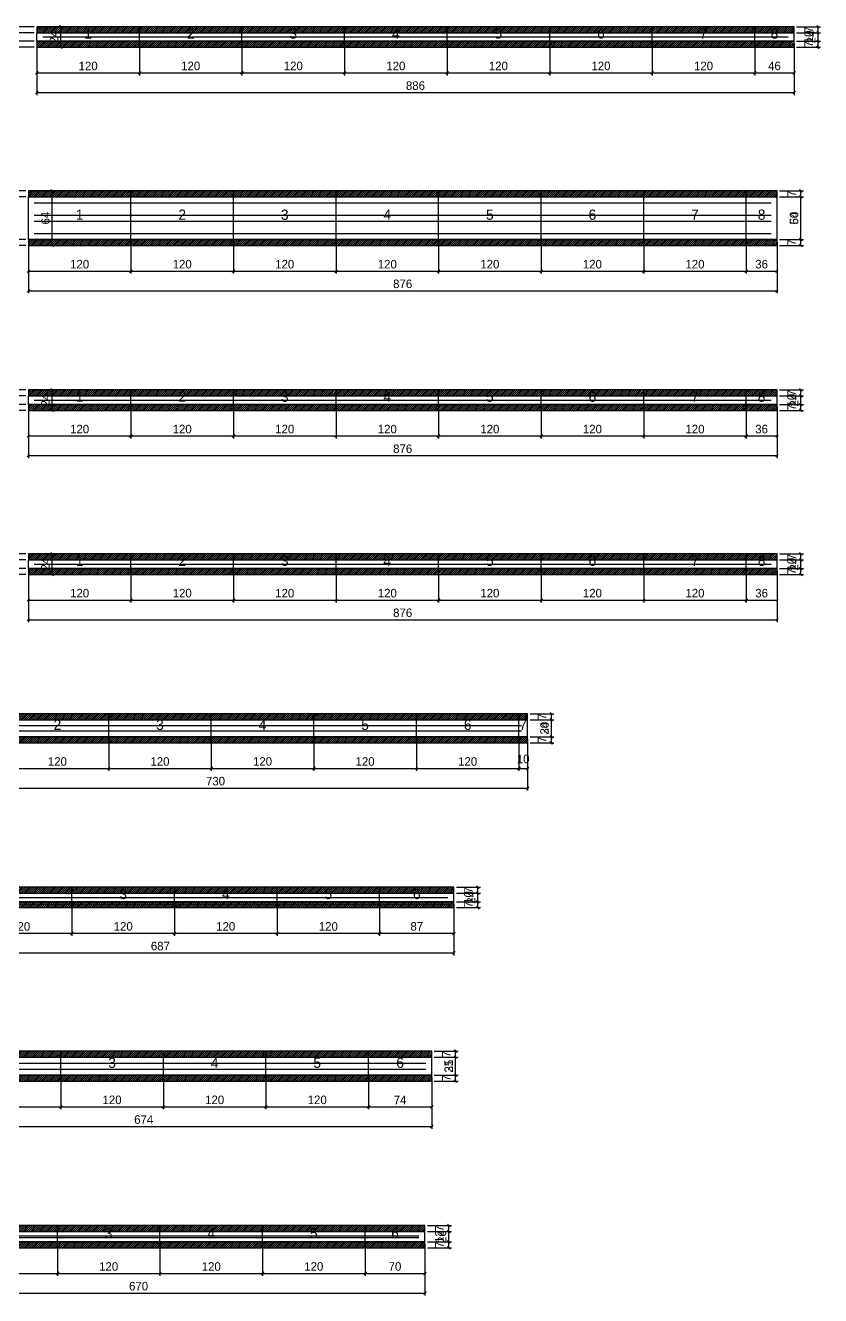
# Model space of a CAD drawing. Extents: x -13000 to 3070, y -38812 to 10330.
# Drawn here: x 1131 to 2061, y -3440 to -1954 of the extents above; entities that cross this region are included whole.
import ezdxf
from ezdxf.enums import TextEntityAlignment as Align

# ---------------------------------------------------------------- set-up
doc = ezdxf.new("R2010")
doc.units = 0
for name, color, linetype in [('5', 5, 'Continuous'), ('COTA', 241, 'Continuous'), ('Painéis', 200, 'Continuous'), ('SARR_2.2x7', 40, 'Continuous'), ('SCO-___-LAJ', 224, 'Continuous')]:
    doc.layers.add(name, color=color, linetype=linetype)
doc.dimstyles.new('PAINEL', dxfattribs={"dimtxt": 10, "dimasz": 3, "dimexe": 3, "dimexo": 3, "dimgap": 3, "dimtad": 1, "dimblk": 'OBLIQUE', "dimblk1": 'OBLIQUE', "dimcen": 2.5, "dimclrd": 4, "dimclre": 4, "dimclrt": 240, "dimazin": 3, "dimtfac": 1, "dimtmove": 0, "dimatfit": 3})

# ---------------------------------------------------------------- blocks, each defined once
blk = doc.blocks.new('_OBLIQUE')
at = {"color": 0, "linetype": 'BYBLOCK'}
blk.add_line((-0.5, -0.5), (0.5, 0.5), dxfattribs=at)

msp = doc.modelspace()

# ---------------------------------------------------------------- hatches: boundary and pattern name
at = {"layer": 'COTA'}
h = msp.add_hatch(dxfattribs=at)
h.set_pattern_fill('ANSI31', scale=0.5)
h.paths.add_polyline_path([(1144, -1962), (1264, -1962), (1264, -1955), (1144, -1955)])
h = msp.add_hatch(dxfattribs=at)
h.set_pattern_fill('ANSI31', scale=0.5)
h.paths.add_polyline_path([(1264, -1962), (1384, -1962), (1384, -1955), (1264, -1955)])
h = msp.add_hatch(dxfattribs=at)
h.set_pattern_fill('ANSI31', scale=0.5)
h.paths.add_polyline_path([(1384, -1962), (1504, -1962), (1504, -1955), (1384, -1955)])
h = msp.add_hatch(dxfattribs=at)
h.set_pattern_fill('ANSI31', scale=0.5)
h.paths.add_polyline_path([(1504, -1962), (1624, -1962), (1624, -1955), (1504, -1955)])
h = msp.add_hatch(dxfattribs=at)
h.set_pattern_fill('ANSI31', scale=0.5)
h.paths.add_polyline_path([(1624, -1962), (1744, -1962), (1744, -1955), (1624, -1955)])
h = msp.add_hatch(dxfattribs=at)
h.set_pattern_fill('ANSI31', scale=0.5)
h.paths.add_polyline_path([(1744, -1962), (1864, -1962), (1864, -1955), (1744, -1955)])
h = msp.add_hatch(dxfattribs=at)
h.set_pattern_fill('ANSI31', scale=0.5)
h.paths.add_polyline_path([(1864, -1962), (1984, -1962), (1984, -1955), (1864, -1955)])
h = msp.add_hatch(dxfattribs=at)
h.set_pattern_fill('ANSI31', scale=0.5)
h.paths.add_polyline_path([(1984, -1962), (2030, -1962), (2030, -1955), (1984, -1955)])
h = msp.add_hatch(dxfattribs=at)
h.set_pattern_fill('ANSI31', scale=0.5)
h.paths.add_polyline_path([(1144, -1979), (1264, -1979), (1264, -1972), (1144, -1972)])
h = msp.add_hatch(dxfattribs=at)
h.set_pattern_fill('ANSI31', scale=0.5)
h.paths.add_polyline_path([(1264, -1979), (1384, -1979), (1384, -1972), (1264, -1972)])
h = msp.add_hatch(dxfattribs=at)
h.set_pattern_fill('ANSI31', scale=0.5)
h.paths.add_polyline_path([(1384, -1979), (1504, -1979), (1504, -1972), (1384, -1972)])
h = msp.add_hatch(dxfattribs=at)
h.set_pattern_fill('ANSI31', scale=0.5)
h.paths.add_polyline_path([(1504, -1979), (1624, -1979), (1624, -1972), (1504, -1972)])
h = msp.add_hatch(dxfattribs=at)
h.set_pattern_fill('ANSI31', scale=0.5)
h.paths.add_polyline_path([(1624, -1979), (1744, -1979), (1744, -1972), (1624, -1972)])
h = msp.add_hatch(dxfattribs=at)
h.set_pattern_fill('ANSI31', scale=0.5)
h.paths.add_polyline_path([(1744, -1979), (1864, -1979), (1864, -1972), (1744, -1972)])
h = msp.add_hatch(dxfattribs=at)
h.set_pattern_fill('ANSI31', scale=0.5)
h.paths.add_polyline_path([(1864, -1979), (1984, -1979), (1984, -1972), (1864, -1972)])
h = msp.add_hatch(dxfattribs=at)
h.set_pattern_fill('ANSI31', scale=0.5)
h.paths.add_polyline_path([(1984, -1979), (2030, -1979), (2030, -1972), (1984, -1972)])
h = msp.add_hatch(dxfattribs=at)
h.set_pattern_fill('ANSI31', scale=0.5)
h.paths.add_polyline_path([(1134, -2154), (1254, -2154), (1254, -2147), (1134, -2147)])
h = msp.add_hatch(dxfattribs=at)
h.set_pattern_fill('ANSI31', scale=0.5)
h.paths.add_polyline_path([(1254, -2154), (1374, -2154), (1374, -2147), (1254, -2147)])
h = msp.add_hatch(dxfattribs=at)
h.set_pattern_fill('ANSI31', scale=0.5)
h.paths.add_polyline_path([(1374, -2154), (1494, -2154), (1494, -2147), (1374, -2147)])
h = msp.add_hatch(dxfattribs=at)
h.set_pattern_fill('ANSI31', scale=0.5)
h.paths.add_polyline_path([(1494, -2154), (1614, -2154), (1614, -2147), (1494, -2147)])
h = msp.add_hatch(dxfattribs=at)
h.set_pattern_fill('ANSI31', scale=0.5)
h.paths.add_polyline_path([(1614, -2154), (1734, -2154), (1734, -2147), (1614, -2147)])
h = msp.add_hatch(dxfattribs=at)
h.set_pattern_fill('ANSI31', scale=0.5)
h.paths.add_polyline_path([(1734, -2154), (1854, -2154), (1854, -2147), (1734, -2147)])
h = msp.add_hatch(dxfattribs=at)
h.set_pattern_fill('ANSI31', scale=0.5)
h.paths.add_polyline_path([(1854, -2154), (1974, -2154), (1974, -2147), (1854, -2147)])
h = msp.add_hatch(dxfattribs=at)
h.set_pattern_fill('ANSI31', scale=0.5)
h.paths.add_polyline_path([(1974, -2154), (2010, -2154), (2010, -2147), (1974, -2147)])
h = msp.add_hatch(dxfattribs=at)
h.set_pattern_fill('ANSI31', scale=0.5)
h.paths.add_polyline_path([(1134, -2211), (1254, -2211), (1254, -2204), (1134, -2204)])
h = msp.add_hatch(dxfattribs=at)
h.set_pattern_fill('ANSI31', scale=0.5)
h.paths.add_polyline_path([(1254, -2211), (1374, -2211), (1374, -2204), (1254, -2204)])
h = msp.add_hatch(dxfattribs=at)
h.set_pattern_fill('ANSI31', scale=0.5)
h.paths.add_polyline_path([(1374, -2211), (1494, -2211), (1494, -2204), (1374, -2204)])
h = msp.add_hatch(dxfattribs=at)
h.set_pattern_fill('ANSI31', scale=0.5)
h.paths.add_polyline_path([(1494, -2211), (1614, -2211), (1614, -2204), (1494, -2204)])
h = msp.add_hatch(dxfattribs=at)
h.set_pattern_fill('ANSI31', scale=0.5)
h.paths.add_polyline_path([(1614, -2211), (1734, -2211), (1734, -2204), (1614, -2204)])
h = msp.add_hatch(dxfattribs=at)
h.set_pattern_fill('ANSI31', scale=0.5)
h.paths.add_polyline_path([(1734, -2211), (1854, -2211), (1854, -2204), (1734, -2204)])
h = msp.add_hatch(dxfattribs=at)
h.set_pattern_fill('ANSI31', scale=0.5)
h.paths.add_polyline_path([(1854, -2211), (1974, -2211), (1974, -2204), (1854, -2204)])
h = msp.add_hatch(dxfattribs=at)
h.set_pattern_fill('ANSI31', scale=0.5)
h.paths.add_polyline_path([(1974, -2211), (2010, -2211), (2010, -2204), (1974, -2204)])
h = msp.add_hatch(dxfattribs=at)
h.set_pattern_fill('ANSI31', scale=0.5)
h.paths.add_polyline_path([(1134, -2387), (1254, -2387), (1254, -2380), (1134, -2380)])
h = msp.add_hatch(dxfattribs=at)
h.set_pattern_fill('ANSI31', scale=0.5)
h.paths.add_polyline_path([(1254, -2387), (1374, -2387), (1374, -2380), (1254, -2380)])
h = msp.add_hatch(dxfattribs=at)
h.set_pattern_fill('ANSI31', scale=0.5)
h.paths.add_polyline_path([(1374, -2387), (1494, -2387), (1494, -2380), (1374, -2380)])
h = msp.add_hatch(dxfattribs=at)
h.set_pattern_fill('ANSI31', scale=0.5)
h.paths.add_polyline_path([(1494, -2387), (1614, -2387), (1614, -2380), (1494, -2380)])
h = msp.add_hatch(dxfattribs=at)
h.set_pattern_fill('ANSI31', scale=0.5)
h.paths.add_polyline_path([(1614, -2387), (1734, -2387), (1734, -2380), (1614, -2380)])
h = msp.add_hatch(dxfattribs=at)
h.set_pattern_fill('ANSI31', scale=0.5)
h.paths.add_polyline_path([(1734, -2387), (1854, -2387), (1854, -2380), (1734, -2380)])
h = msp.add_hatch(dxfattribs=at)
h.set_pattern_fill('ANSI31', scale=0.5)
h.paths.add_polyline_path([(1854, -2387), (1974, -2387), (1974, -2380), (1854, -2380)])
h = msp.add_hatch(dxfattribs=at)
h.set_pattern_fill('ANSI31', scale=0.5)
h.paths.add_polyline_path([(1974, -2387), (2010, -2387), (2010, -2380), (1974, -2380)])
h = msp.add_hatch(dxfattribs=at)
h.set_pattern_fill('ANSI31', scale=0.5)
h.paths.add_polyline_path([(1134, -2404), (1254, -2404), (1254, -2397), (1134, -2397)])
h = msp.add_hatch(dxfattribs=at)
h.set_pattern_fill('ANSI31', scale=0.5)
h.paths.add_polyline_path([(1254, -2404), (1374, -2404), (1374, -2397), (1254, -2397)])
h = msp.add_hatch(dxfattribs=at)
h.set_pattern_fill('ANSI31', scale=0.5)
h.paths.add_polyline_path([(1374, -2404), (1494, -2404), (1494, -2397), (1374, -2397)])
h = msp.add_hatch(dxfattribs=at)
h.set_pattern_fill('ANSI31', scale=0.5)
h.paths.add_polyline_path([(1494, -2404), (1614, -2404), (1614, -2397), (1494, -2397)])
h = msp.add_hatch(dxfattribs=at)
h.set_pattern_fill('ANSI31', scale=0.5)
h.paths.add_polyline_path([(1614, -2404), (1734, -2404), (1734, -2397), (1614, -2397)])
h = msp.add_hatch(dxfattribs=at)
h.set_pattern_fill('ANSI31', scale=0.5)
h.paths.add_polyline_path([(1734, -2404), (1854, -2404), (1854, -2397), (1734, -2397)])
h = msp.add_hatch(dxfattribs=at)
h.set_pattern_fill('ANSI31', scale=0.5)
h.paths.add_polyline_path([(1854, -2404), (1974, -2404), (1974, -2397), (1854, -2397)])
h = msp.add_hatch(dxfattribs=at)
h.set_pattern_fill('ANSI31', scale=0.5)
h.paths.add_polyline_path([(1974, -2404), (2010, -2404), (2010, -2397), (1974, -2397)])
h = msp.add_hatch(dxfattribs=at)
h.set_pattern_fill('ANSI31', scale=0.5)
h.paths.add_polyline_path([(1134, -2579), (1254, -2579), (1254, -2572), (1134, -2572)])
h = msp.add_hatch(dxfattribs=at)
h.set_pattern_fill('ANSI31', scale=0.5)
h.paths.add_polyline_path([(1254, -2579), (1374, -2579), (1374, -2572), (1254, -2572)])
h = msp.add_hatch(dxfattribs=at)
h.set_pattern_fill('ANSI31', scale=0.5)
h.paths.add_polyline_path([(1374, -2579), (1494, -2579), (1494, -2572), (1374, -2572)])
h = msp.add_hatch(dxfattribs=at)
h.set_pattern_fill('ANSI31', scale=0.5)
h.paths.add_polyline_path([(1494, -2579), (1614, -2579), (1614, -2572), (1494, -2572)])
h = msp.add_hatch(dxfattribs=at)
h.set_pattern_fill('ANSI31', scale=0.5)
h.paths.add_polyline_path([(1614, -2579), (1734, -2579), (1734, -2572), (1614, -2572)])
h = msp.add_hatch(dxfattribs=at)
h.set_pattern_fill('ANSI31', scale=0.5)
h.paths.add_polyline_path([(1734, -2579), (1854, -2579), (1854, -2572), (1734, -2572)])
h = msp.add_hatch(dxfattribs=at)
h.set_pattern_fill('ANSI31', scale=0.5)
h.paths.add_polyline_path([(1854, -2579), (1974, -2579), (1974, -2572), (1854, -2572)])
h = msp.add_hatch(dxfattribs=at)
h.set_pattern_fill('ANSI31', scale=0.5)
h.paths.add_polyline_path([(1974, -2579), (2010, -2579), (2010, -2572), (1974, -2572)])
h = msp.add_hatch(dxfattribs=at)
h.set_pattern_fill('ANSI31', scale=0.5)
h.paths.add_polyline_path([(1134, -2596), (1254, -2596), (1254, -2589), (1134, -2589)])
h = msp.add_hatch(dxfattribs=at)
h.set_pattern_fill('ANSI31', scale=0.5)
h.paths.add_polyline_path([(1254, -2596), (1374, -2596), (1374, -2589), (1254, -2589)])
h = msp.add_hatch(dxfattribs=at)
h.set_pattern_fill('ANSI31', scale=0.5)
h.paths.add_polyline_path([(1374, -2596), (1494, -2596), (1494, -2589), (1374, -2589)])
h = msp.add_hatch(dxfattribs=at)
h.set_pattern_fill('ANSI31', scale=0.5)
h.paths.add_polyline_path([(1494, -2596), (1614, -2596), (1614, -2589), (1494, -2589)])
h = msp.add_hatch(dxfattribs=at)
h.set_pattern_fill('ANSI31', scale=0.5)
h.paths.add_polyline_path([(1614, -2596), (1734, -2596), (1734, -2589), (1614, -2589)])
h = msp.add_hatch(dxfattribs=at)
h.set_pattern_fill('ANSI31', scale=0.5)
h.paths.add_polyline_path([(1734, -2596), (1854, -2596), (1854, -2589), (1734, -2589)])
h = msp.add_hatch(dxfattribs=at)
h.set_pattern_fill('ANSI31', scale=0.5)
h.paths.add_polyline_path([(1854, -2596), (1974, -2596), (1974, -2589), (1854, -2589)])
h = msp.add_hatch(dxfattribs=at)
h.set_pattern_fill('ANSI31', scale=0.5)
h.paths.add_polyline_path([(1974, -2596), (2010, -2596), (2010, -2589), (1974, -2589)])
h = msp.add_hatch(dxfattribs=at)
h.set_pattern_fill('ANSI31', scale=0.5)
h.paths.add_polyline_path([(1108, -2766), (1228, -2766), (1228, -2759), (1108, -2759)])
h = msp.add_hatch(dxfattribs=at)
h.set_pattern_fill('ANSI31', scale=0.5)
h.paths.add_polyline_path([(1228, -2766), (1348, -2766), (1348, -2759), (1228, -2759)])
h = msp.add_hatch(dxfattribs=at)
h.set_pattern_fill('ANSI31', scale=0.5)
h.paths.add_polyline_path([(1348, -2766), (1468, -2766), (1468, -2759), (1348, -2759)])
h = msp.add_hatch(dxfattribs=at)
h.set_pattern_fill('ANSI31', scale=0.5)
h.paths.add_polyline_path([(1468, -2766), (1588, -2766), (1588, -2759), (1468, -2759)])
h = msp.add_hatch(dxfattribs=at)
h.set_pattern_fill('ANSI31', scale=0.5)
h.paths.add_polyline_path([(1588, -2766), (1708, -2766), (1708, -2759), (1588, -2759)])
h = msp.add_hatch(dxfattribs=at)
h.set_pattern_fill('ANSI31', scale=0.5)
h.paths.add_polyline_path([(1708, -2766), (1718, -2766), (1718, -2759), (1708, -2759)])
h = msp.add_hatch(dxfattribs=at)
h.set_pattern_fill('ANSI31', scale=0.5)
h.paths.add_polyline_path([(1108, -2793), (1228, -2793), (1228, -2786), (1108, -2786)])
h = msp.add_hatch(dxfattribs=at)
h.set_pattern_fill('ANSI31', scale=0.5)
h.paths.add_polyline_path([(1228, -2793), (1348, -2793), (1348, -2786), (1228, -2786)])
h = msp.add_hatch(dxfattribs=at)
h.set_pattern_fill('ANSI31', scale=0.5)
h.paths.add_polyline_path([(1348, -2793), (1468, -2793), (1468, -2786), (1348, -2786)])
h = msp.add_hatch(dxfattribs=at)
h.set_pattern_fill('ANSI31', scale=0.5)
h.paths.add_polyline_path([(1468, -2793), (1588, -2793), (1588, -2786), (1468, -2786)])
h = msp.add_hatch(dxfattribs=at)
h.set_pattern_fill('ANSI31', scale=0.5)
h.paths.add_polyline_path([(1588, -2793), (1708, -2793), (1708, -2786), (1588, -2786)])
h = msp.add_hatch(dxfattribs=at)
h.set_pattern_fill('ANSI31', scale=0.5)
h.paths.add_polyline_path([(1708, -2793), (1718, -2793), (1718, -2786), (1708, -2786)])
h = msp.add_hatch(dxfattribs=at)
h.set_pattern_fill('ANSI31', scale=0.5)
h.paths.add_polyline_path([(1065, -2969), (1185, -2969), (1185, -2962), (1065, -2962)])
h = msp.add_hatch(dxfattribs=at)
h.set_pattern_fill('ANSI31', scale=0.5)
h.paths.add_polyline_path([(1185, -2969), (1305, -2969), (1305, -2962), (1185, -2962)])
h = msp.add_hatch(dxfattribs=at)
h.set_pattern_fill('ANSI31', scale=0.5)
h.paths.add_polyline_path([(1305, -2969), (1425, -2969), (1425, -2962), (1305, -2962)])
h = msp.add_hatch(dxfattribs=at)
h.set_pattern_fill('ANSI31', scale=0.5)
h.paths.add_polyline_path([(1425, -2969), (1545, -2969), (1545, -2962), (1425, -2962)])
h = msp.add_hatch(dxfattribs=at)
h.set_pattern_fill('ANSI31', scale=0.5)
h.paths.add_polyline_path([(1545, -2969), (1632, -2969), (1632, -2962), (1545, -2962)])
h = msp.add_hatch(dxfattribs=at)
h.set_pattern_fill('ANSI31', scale=0.5)
h.paths.add_polyline_path([(1065, -2986), (1185, -2986), (1185, -2979), (1065, -2979)])
h = msp.add_hatch(dxfattribs=at)
h.set_pattern_fill('ANSI31', scale=0.5)
h.paths.add_polyline_path([(1185, -2986), (1305, -2986), (1305, -2979), (1185, -2979)])
h = msp.add_hatch(dxfattribs=at)
h.set_pattern_fill('ANSI31', scale=0.5)
h.paths.add_polyline_path([(1305, -2986), (1425, -2986), (1425, -2979), (1305, -2979)])
h = msp.add_hatch(dxfattribs=at)
h.set_pattern_fill('ANSI31', scale=0.5)
h.paths.add_polyline_path([(1425, -2986), (1545, -2986), (1545, -2979), (1425, -2979)])
h = msp.add_hatch(dxfattribs=at)
h.set_pattern_fill('ANSI31', scale=0.5)
h.paths.add_polyline_path([(1545, -2986), (1632, -2986), (1632, -2979), (1545, -2979)])
h = msp.add_hatch(dxfattribs=at)
h.set_pattern_fill('ANSI31', scale=0.5)
h.paths.add_polyline_path([(1052, -3161), (1172, -3161), (1172, -3154), (1052, -3154)])
h = msp.add_hatch(dxfattribs=at)
h.set_pattern_fill('ANSI31', scale=0.5)
h.paths.add_polyline_path([(1172, -3161), (1292, -3161), (1292, -3154), (1172, -3154)])
h = msp.add_hatch(dxfattribs=at)
h.set_pattern_fill('ANSI31', scale=0.5)
h.paths.add_polyline_path([(1292, -3161), (1412, -3161), (1412, -3154), (1292, -3154)])
h = msp.add_hatch(dxfattribs=at)
h.set_pattern_fill('ANSI31', scale=0.5)
h.paths.add_polyline_path([(1412, -3161), (1532, -3161), (1532, -3154), (1412, -3154)])
h = msp.add_hatch(dxfattribs=at)
h.set_pattern_fill('ANSI31', scale=0.5)
h.paths.add_polyline_path([(1532, -3161), (1606, -3161), (1606, -3154), (1532, -3154)])
h = msp.add_hatch(dxfattribs=at)
h.set_pattern_fill('ANSI31', scale=0.5)
h.paths.add_polyline_path([(1052, -3189), (1172, -3189), (1172, -3182), (1052, -3182)])
h = msp.add_hatch(dxfattribs=at)
h.set_pattern_fill('ANSI31', scale=0.5)
h.paths.add_polyline_path([(1172, -3189), (1292, -3189), (1292, -3182), (1172, -3182)])
h = msp.add_hatch(dxfattribs=at)
h.set_pattern_fill('ANSI31', scale=0.5)
h.paths.add_polyline_path([(1292, -3189), (1412, -3189), (1412, -3182), (1292, -3182)])
h = msp.add_hatch(dxfattribs=at)
h.set_pattern_fill('ANSI31', scale=0.5)
h.paths.add_polyline_path([(1412, -3189), (1532, -3189), (1532, -3182), (1412, -3182)])
h = msp.add_hatch(dxfattribs=at)
h.set_pattern_fill('ANSI31', scale=0.5)
h.paths.add_polyline_path([(1532, -3189), (1606, -3189), (1606, -3182), (1532, -3182)])
h = msp.add_hatch(dxfattribs=at)
h.set_pattern_fill('ANSI31', scale=0.5)
h.paths.add_polyline_path([(1048, -3365), (1168, -3365), (1168, -3358), (1048, -3358)])
h = msp.add_hatch(dxfattribs=at)
h.set_pattern_fill('ANSI31', scale=0.5)
h.paths.add_polyline_path([(1168, -3365), (1288, -3365), (1288, -3358), (1168, -3358)])
h = msp.add_hatch(dxfattribs=at)
h.set_pattern_fill('ANSI31', scale=0.5)
h.paths.add_polyline_path([(1288, -3365), (1408, -3365), (1408, -3358), (1288, -3358)])
h = msp.add_hatch(dxfattribs=at)
h.set_pattern_fill('ANSI31', scale=0.5)
h.paths.add_polyline_path([(1408, -3365), (1528, -3365), (1528, -3358), (1408, -3358)])
h = msp.add_hatch(dxfattribs=at)
h.set_pattern_fill('ANSI31', scale=0.5)
h.paths.add_polyline_path([(1528, -3365), (1598, -3365), (1598, -3358), (1528, -3358)])
h = msp.add_hatch(dxfattribs=at)
h.set_pattern_fill('ANSI31', scale=0.5)
h.paths.add_polyline_path([(1048, -3384), (1168, -3384), (1168, -3377), (1048, -3377)])
h = msp.add_hatch(dxfattribs=at)
h.set_pattern_fill('ANSI31', scale=0.5)
h.paths.add_polyline_path([(1168, -3384), (1288, -3384), (1288, -3377), (1168, -3377)])
h = msp.add_hatch(dxfattribs=at)
h.set_pattern_fill('ANSI31', scale=0.5)
h.paths.add_polyline_path([(1288, -3384), (1408, -3384), (1408, -3377), (1288, -3377)])
h = msp.add_hatch(dxfattribs=at)
h.set_pattern_fill('ANSI31', scale=0.5)
h.paths.add_polyline_path([(1408, -3384), (1528, -3384), (1528, -3377), (1408, -3377)])
h = msp.add_hatch(dxfattribs=at)
h.set_pattern_fill('ANSI31', scale=0.5)
h.paths.add_polyline_path([(1528, -3384), (1598, -3384), (1598, -3377), (1528, -3377)])

# ---------------------------------------------------------------- linework, layer by layer
at = {"layer": 'Painéis'}
for p, q in [((1144, -1962), (1264, -1962)), ((1144, -1972), (1144, -1962)), ((1264, -1972), (1264, -1962)), ((1264, -1972), (1264, -1962)), ((1264, -1962), (1384, -1962)), ((1264, -1972), (1264, -1962)), ((1384, -1972), (1384, -1962)), ((1384, -1972), (1384, -1962)), ((1384, -1962), (1504, -1962)), ((1384, -1972), (1384, -1962)), ((1504, -1972), (1504, -1962)), ((1504, -1972), (1504, -1962)), ((1504, -1962), (1624, -1962)), ((1504, -1972), (1504, -1962)), ((1624, -1972), (1624, -1962)), ((1624, -1972), (1624, -1962)), ((1624, -1962), (1744, -1962)), ((1624, -1972), (1624, -1962)), ((1744, -1972), (1744, -1962)), ((1744, -1972), (1744, -1962)), ((1744, -1962), (1864, -1962)), ((1744, -1972), (1744, -1962)), ((1864, -1972), (1864, -1962)), ((1864, -1972), (1864, -1962)), ((1864, -1962), (1984, -1962)), ((1864, -1972), (1864, -1962)), ((1984, -1972), (1984, -1962)), ((1984, -1972), (1984, -1962)), ((1984, -1962), (2030, -1962)), ((1984, -1972), (1984, -1962)), ((2030, -1972), (2030, -1962)), ((1144, -1972), (1264, -1972)), ((1264, -1972), (1384, -1972)), ((1384, -1972), (1504, -1972)), ((1504, -1972), (1624, -1972)), ((1624, -1972), (1744, -1972)), ((1744, -1972), (1864, -1972)), ((1864, -1972), (1984, -1972)), ((1984, -1972), (2030, -1972)), ((1134, -2154), (1254, -2154)), ((1134, -2204), (1134, -2154)), ((1254, -2204), (1254, -2154)), ((1254, -2204), (1254, -2154)), ((1254, -2154), (1374, -2154)), ((1254, -2204), (1254, -2154)), ((1374, -2204), (1374, -2154)), ((1374, -2204), (1374, -2154)), ((1374, -2154), (1494, -2154)), ((1374, -2204), (1374, -2154)), ((1494, -2204), (1494, -2154)), ((1494, -2204), (1494, -2154)), ((1494, -2154), (1614, -2154)), ((1494, -2204), (1494, -2154)), ((1614, -2204), (1614, -2154)), ((1614, -2204), (1614, -2154)), ((1614, -2154), (1734, -2154)), ((1614, -2204), (1614, -2154)), ((1734, -2204), (1734, -2154)), ((1734, -2204), (1734, -2154)), ((1734, -2154), (1854, -2154)), ((1734, -2204), (1734, -2154)), ((1854, -2204), (1854, -2154)), ((1854, -2204), (1854, -2154)), ((1854, -2154), (1974, -2154)), ((1854, -2204), (1854, -2154)), ((1974, -2204), (1974, -2154)), ((1974, -2204), (1974, -2154)), ((1974, -2154), (2010, -2154)), ((1974, -2204), (1974, -2154)), ((2010, -2204), (2010, -2154)), ((1134, -2204), (1254, -2204)), ((1254, -2204), (1374, -2204)), ((1374, -2204), (1494, -2204)), ((1494, -2204), (1614, -2204)), ((1614, -2204), (1734, -2204)), ((1734, -2204), (1854, -2204)), ((1854, -2204), (1974, -2204)), ((1974, -2204), (2010, -2204)), ((1134, -2387), (1254, -2387)), ((1134, -2397), (1134, -2387)), ((1254, -2397), (1254, -2387)), ((1254, -2397), (1254, -2387)), ((1254, -2387), (1374, -2387)), ((1254, -2397), (1254, -2387)), ((1374, -2397), (1374, -2387)), ((1374, -2397), (1374, -2387)), ((1374, -2387), (1494, -2387)), ((1374, -2397), (1374, -2387)), ((1494, -2397), (1494, -2387)), ((1494, -2397), (1494, -2387)), ((1494, -2387), (1614, -2387)), ((1494, -2397), (1494, -2387)), ((1614, -2397), (1614, -2387)), ((1614, -2397), (1614, -2387)), ((1614, -2387), (1734, -2387)), ((1614, -2397), (1614, -2387)), ((1734, -2397), (1734, -2387)), ((1734, -2397), (1734, -2387)), ((1734, -2387), (1854, -2387)), ((1734, -2397), (1734, -2387)), ((1854, -2397), (1854, -2387)), ((1854, -2397), (1854, -2387)), ((1854, -2387), (1974, -2387)), ((1854, -2397), (1854, -2387)), ((1974, -2397), (1974, -2387)), ((1974, -2397), (1974, -2387)), ((1974, -2387), (2010, -2387)), ((1974, -2397), (1974, -2387)), ((2010, -2397), (2010, -2387)), ((1134, -2397), (1254, -2397)), ((1254, -2397), (1374, -2397)), ((1374, -2397), (1494, -2397)), ((1494, -2397), (1614, -2397)), ((1614, -2397), (1734, -2397)), ((1734, -2397), (1854, -2397)), ((1854, -2397), (1974, -2397)), ((1974, -2397), (2010, -2397)), ((1134, -2579), (1254, -2579)), ((1134, -2589), (1134, -2579)), ((1254, -2589), (1254, -2579)), ((1254, -2589), (1254, -2579)), ((1254, -2579), (1374, -2579)), ((1254, -2589), (1254, -2579)), ((1374, -2589), (1374, -2579)), ((1374, -2589), (1374, -2579)), ((1374, -2579), (1494, -2579)), ((1374, -2589), (1374, -2579)), ((1494, -2589), (1494, -2579)), ((1494, -2589), (1494, -2579)), ((1494, -2579), (1614, -2579)), ((1494, -2589), (1494, -2579)), ((1614, -2589), (1614, -2579)), ((1614, -2589), (1614, -2579)), ((1614, -2579), (1734, -2579)), ((1614, -2589), (1614, -2579)), ((1734, -2589), (1734, -2579)), ((1734, -2589), (1734, -2579)), ((1734, -2579), (1854, -2579)), ((1734, -2589), (1734, -2579)), ((1854, -2589), (1854, -2579)), ((1854, -2589), (1854, -2579)), ((1854, -2579), (1974, -2579)), ((1854, -2589), (1854, -2579)), ((1974, -2589), (1974, -2579)), ((1974, -2589), (1974, -2579)), ((1974, -2579), (2010, -2579)), ((1974, -2589), (1974, -2579)), ((2010, -2589), (2010, -2579)), ((1134, -2589), (1254, -2589)), ((1254, -2589), (1374, -2589)), ((1374, -2589), (1494, -2589)), ((1494, -2589), (1614, -2589)), ((1614, -2589), (1734, -2589)), ((1734, -2589), (1854, -2589)), ((1854, -2589), (1974, -2589)), ((1974, -2589), (2010, -2589)), ((1108, -2766), (1228, -2766)), ((1228, -2786), (1228, -2766)), ((1228, -2786), (1228, -2766)), ((1228, -2766), (1348, -2766)), ((1228, -2786), (1228, -2766)), ((1348, -2786), (1348, -2766)), ((1348, -2786), (1348, -2766)), ((1348, -2766), (1468, -2766)), ((1348, -2786), (1348, -2766)), ((1468, -2786), (1468, -2766)), ((1468, -2786), (1468, -2766)), ((1468, -2766), (1588, -2766)), ((1468, -2786), (1468, -2766)), ((1588, -2786), (1588, -2766)), ((1588, -2786), (1588, -2766)), ((1588, -2766), (1708, -2766)), ((1588, -2786), (1588, -2766)), ((1708, -2786), (1708, -2766)), ((1708, -2786), (1708, -2766)), ((1708, -2766), (1718, -2766)), ((1708, -2786), (1708, -2766)), ((1718, -2786), (1718, -2766)), ((1108, -2786), (1228, -2786)), ((1228, -2786), (1348, -2786)), ((1348, -2786), (1468, -2786)), ((1468, -2786), (1588, -2786)), ((1588, -2786), (1708, -2786)), ((1708, -2786), (1718, -2786)), ((1065, -2969), (1185, -2969)), ((1185, -2979), (1185, -2969)), ((1185, -2979), (1185, -2969)), ((1185, -2969), (1305, -2969)), ((1185, -2979), (1185, -2969)), ((1305, -2979), (1305, -2969)), ((1305, -2979), (1305, -2969)), ((1305, -2969), (1425, -2969)), ((1305, -2979), (1305, -2969)), ((1425, -2979), (1425, -2969)), ((1425, -2979), (1425, -2969)), ((1425, -2969), (1545, -2969)), ((1425, -2979), (1425, -2969)), ((1545, -2979), (1545, -2969)), ((1545, -2979), (1545, -2969)), ((1545, -2969), (1632, -2969)), ((1545, -2979), (1545, -2969)), ((1632, -2979), (1632, -2969)), ((1065, -2979), (1185, -2979)), ((1185, -2979), (1305, -2979)), ((1305, -2979), (1425, -2979)), ((1425, -2979), (1545, -2979)), ((1545, -2979), (1632, -2979)), ((1052, -3161), (1172, -3161)), ((1172, -3182), (1172, -3161)), ((1172, -3182), (1172, -3161)), ((1172, -3161), (1292, -3161)), ((1172, -3182), (1172, -3161)), ((1292, -3182), (1292, -3161)), ((1292, -3182), (1292, -3161)), ((1292, -3161), (1412, -3161)), ((1292, -3182), (1292, -3161)), ((1412, -3182), (1412, -3161)), ((1412, -3182), (1412, -3161)), ((1412, -3161), (1532, -3161)), ((1412, -3182), (1412, -3161)), ((1532, -3182), (1532, -3161)), ((1532, -3182), (1532, -3161)), ((1532, -3161), (1606, -3161)), ((1532, -3182), (1532, -3161)), ((1606, -3182), (1606, -3161)), ((1052, -3182), (1172, -3182)), ((1172, -3182), (1292, -3182)), ((1292, -3182), (1412, -3182)), ((1412, -3182), (1532, -3182)), ((1532, -3182), (1606, -3182)), ((1048, -3365), (1168, -3365)), ((1168, -3377), (1168, -3365)), ((1168, -3377), (1168, -3365)), ((1168, -3365), (1288, -3365)), ((1168, -3377), (1168, -3365)), ((1288, -3377), (1288, -3365)), ((1288, -3377), (1288, -3365)), ((1288, -3365), (1408, -3365)), ((1288, -3377), (1288, -3365)), ((1408, -3377), (1408, -3365)), ((1408, -3377), (1408, -3365)), ((1408, -3365), (1528, -3365)), ((1408, -3377), (1408, -3365)), ((1528, -3377), (1528, -3365)), ((1528, -3377), (1528, -3365)), ((1528, -3365), (1598, -3365)), ((1528, -3377), (1528, -3365)), ((1598, -3377), (1598, -3365)), ((1048, -3377), (1168, -3377)), ((1168, -3377), (1288, -3377)), ((1288, -3377), (1408, -3377)), ((1408, -3377), (1528, -3377)), ((1528, -3377), (1598, -3377))]:
    msp.add_line(p, q, dxfattribs=at)
at = {"layer": 'SARR_2.2x7'}
for points in [[(1151, -1967), (1264, -1967)], [(1151, -1967), (1264, -1967)], [(1264, -1967), (1384, -1967)], [(1264, -1967), (1384, -1967)], [(1384, -1967), (1504, -1967)], [(1384, -1967), (1504, -1967)], [(1504, -1967), (1624, -1967)], [(1504, -1967), (1624, -1967)], [(1624, -1967), (1744, -1967)], [(1624, -1967), (1744, -1967)], [(1744, -1967), (1864, -1967)], [(1744, -1967), (1864, -1967)], [(1864, -1967), (1984, -1967)], [(1864, -1967), (1984, -1967)], [(1984, -1967), (2023, -1967)], [(1984, -1967), (2023, -1967)], [(1141, -2161), (1254, -2161)], [(1141, -2161), (1254, -2161)], [(1254, -2161), (1374, -2161)], [(1254, -2161), (1374, -2161)], [(1374, -2161), (1494, -2161)], [(1374, -2161), (1494, -2161)], [(1494, -2161), (1614, -2161)], [(1494, -2161), (1614, -2161)], [(1614, -2161), (1734, -2161)], [(1614, -2161), (1734, -2161)], [(1734, -2161), (1854, -2161)], [(1734, -2161), (1854, -2161)], [(1854, -2161), (1974, -2161)], [(1854, -2161), (1974, -2161)], [(1974, -2161), (2003, -2161)], [(1974, -2161), (2003, -2161)], [(1141, -2175.5), (1254, -2175.5)], [(1141, -2175.5), (1254, -2175.5)], [(1141, -2182.5), (1254, -2182.5)], [(1141, -2182.5), (1254, -2182.5)], [(1254, -2175.5), (1374, -2175.5)], [(1254, -2175.5), (1374, -2175.5)], [(1254, -2182.5), (1374, -2182.5)], [(1254, -2182.5), (1374, -2182.5)], [(1374, -2175.5), (1494, -2175.5)], [(1374, -2175.5), (1494, -2175.5)], [(1374, -2182.5), (1494, -2182.5)], [(1374, -2182.5), (1494, -2182.5)], [(1494, -2175.5), (1614, -2175.5)], [(1494, -2175.5), (1614, -2175.5)], [(1494, -2182.5), (1614, -2182.5)], [(1494, -2182.5), (1614, -2182.5)], [(1614, -2175.5), (1734, -2175.5)], [(1614, -2175.5), (1734, -2175.5)], [(1614, -2182.5), (1734, -2182.5)], [(1614, -2182.5), (1734, -2182.5)], [(1734, -2175.5), (1854, -2175.5)], [(1734, -2175.5), (1854, -2175.5)], [(1734, -2182.5), (1854, -2182.5)], [(1734, -2182.5), (1854, -2182.5)], [(1854, -2175.5), (1974, -2175.5)], [(1854, -2175.5), (1974, -2175.5)], [(1854, -2182.5), (1974, -2182.5)], [(1854, -2182.5), (1974, -2182.5)], [(1974, -2175.5), (2003, -2175.5)], [(1974, -2175.5), (2003, -2175.5)], [(1974, -2182.5), (2003, -2182.5)], [(1974, -2182.5), (2003, -2182.5)], [(1141, -2197), (1254, -2197)], [(1141, -2197), (1254, -2197)], [(1254, -2197), (1374, -2197)], [(1254, -2197), (1374, -2197)], [(1374, -2197), (1494, -2197)], [(1374, -2197), (1494, -2197)], [(1494, -2197), (1614, -2197)], [(1494, -2197), (1614, -2197)], [(1614, -2197), (1734, -2197)], [(1614, -2197), (1734, -2197)], [(1734, -2197), (1854, -2197)], [(1734, -2197), (1854, -2197)], [(1854, -2197), (1974, -2197)], [(1854, -2197), (1974, -2197)], [(1974, -2197), (2003, -2197)], [(1974, -2197), (2003, -2197)], [(1141, -2392), (1254, -2392)], [(1141, -2392), (1254, -2392)], [(1254, -2392), (1374, -2392)], [(1254, -2392), (1374, -2392)], [(1374, -2392), (1494, -2392)], [(1374, -2392), (1494, -2392)], [(1494, -2392), (1614, -2392)], [(1494, -2392), (1614, -2392)], [(1614, -2392), (1734, -2392)], [(1614, -2392), (1734, -2392)], [(1734, -2392), (1854, -2392)], [(1734, -2392), (1854, -2392)], [(1854, -2392), (1974, -2392)], [(1854, -2392), (1974, -2392)], [(1974, -2392), (2003, -2392)], [(1974, -2392), (2003, -2392)], [(1141, -2584), (1254, -2584)], [(1141, -2584), (1254, -2584)], [(1254, -2584), (1374, -2584)], [(1254, -2584), (1374, -2584)], [(1374, -2584), (1494, -2584)], [(1374, -2584), (1494, -2584)], [(1494, -2584), (1614, -2584)], [(1494, -2584), (1614, -2584)], [(1614, -2584), (1734, -2584)], [(1614, -2584), (1734, -2584)], [(1734, -2584), (1854, -2584)], [(1734, -2584), (1854, -2584)], [(1854, -2584), (1974, -2584)], [(1854, -2584), (1974, -2584)], [(1974, -2584), (2003, -2584)], [(1974, -2584), (2003, -2584)], [(1108, -2773), (1228, -2773)], [(1108, -2773), (1228, -2773)], [(1108, -2779), (1228, -2779)], [(1108, -2779), (1228, -2779)], [(1228, -2773), (1348, -2773)], [(1228, -2773), (1348, -2773)], [(1228, -2779), (1348, -2779)], [(1228, -2779), (1348, -2779)], [(1348, -2773), (1468, -2773)], [(1348, -2773), (1468, -2773)], [(1348, -2779), (1468, -2779)], [(1348, -2779), (1468, -2779)], [(1468, -2773), (1588, -2773)], [(1468, -2773), (1588, -2773)], [(1468, -2779), (1588, -2779)], [(1468, -2779), (1588, -2779)], [(1588, -2773), (1708, -2773)], [(1588, -2773), (1708, -2773)], [(1588, -2779), (1708, -2779)], [(1588, -2779), (1708, -2779)], [(1708, -2773), (1711, -2773)], [(1708, -2773), (1711, -2773)], [(1708, -2779), (1711, -2779)], [(1708, -2779), (1711, -2779)], [(1065, -2974), (1185, -2974)], [(1065, -2974), (1185, -2974)], [(1185, -2974), (1305, -2974)], [(1185, -2974), (1305, -2974)], [(1305, -2974), (1425, -2974)], [(1305, -2974), (1425, -2974)], [(1425, -2974), (1545, -2974)], [(1425, -2974), (1545, -2974)], [(1545, -2974), (1625, -2974)], [(1545, -2974), (1625, -2974)], [(1052, -3168), (1172, -3168)], [(1052, -3168), (1172, -3168)], [(1052, -3175), (1172, -3175)], [(1052, -3175), (1172, -3175)], [(1172, -3168), (1292, -3168)], [(1172, -3168), (1292, -3168)], [(1172, -3175), (1292, -3175)], [(1172, -3175), (1292, -3175)], [(1292, -3168), (1412, -3168)], [(1292, -3168), (1412, -3168)], [(1292, -3175), (1412, -3175)], [(1292, -3175), (1412, -3175)], [(1412, -3168), (1532, -3168)], [(1412, -3168), (1532, -3168)], [(1412, -3175), (1532, -3175)], [(1412, -3175), (1532, -3175)], [(1532, -3168), (1599, -3168)], [(1532, -3168), (1599, -3168)], [(1532, -3175), (1599, -3175)], [(1532, -3175), (1599, -3175)], [(1048, -3370), (1168, -3370)], [(1048, -3370), (1168, -3370)], [(1048, -3372), (1168, -3372)], [(1048, -3372), (1168, -3372)], [(1168, -3370), (1288, -3370)], [(1168, -3370), (1288, -3370)], [(1168, -3372), (1288, -3372)], [(1168, -3372), (1288, -3372)], [(1288, -3370), (1408, -3370)], [(1288, -3370), (1408, -3370)], [(1288, -3372), (1408, -3372)], [(1288, -3372), (1408, -3372)], [(1408, -3370), (1528, -3370)], [(1408, -3370), (1528, -3370)], [(1408, -3372), (1528, -3372)], [(1408, -3372), (1528, -3372)], [(1528, -3370), (1591, -3370)], [(1528, -3370), (1591, -3370)], [(1528, -3372), (1591, -3372)], [(1528, -3372), (1591, -3372)]]:
    msp.add_lwpolyline(points, dxfattribs=at)
at = {"layer": 'SCO-___-LAJ'}
for points in [[(1144, -1962), (1264, -1962), (1264, -1955), (1144, -1955)], [(1264, -1962), (1384, -1962), (1384, -1955), (1264, -1955)], [(1384, -1962), (1504, -1962), (1504, -1955), (1384, -1955)], [(1504, -1962), (1624, -1962), (1624, -1955), (1504, -1955)], [(1624, -1962), (1744, -1962), (1744, -1955), (1624, -1955)], [(1744, -1962), (1864, -1962), (1864, -1955), (1744, -1955)], [(1864, -1962), (1984, -1962), (1984, -1955), (1864, -1955)], [(1984, -1962), (2030, -1962), (2030, -1955), (1984, -1955)], [(1144, -1979), (1264, -1979), (1264, -1972), (1144, -1972)], [(1264, -1979), (1384, -1979), (1384, -1972), (1264, -1972)], [(1384, -1979), (1504, -1979), (1504, -1972), (1384, -1972)], [(1504, -1979), (1624, -1979), (1624, -1972), (1504, -1972)], [(1624, -1979), (1744, -1979), (1744, -1972), (1624, -1972)], [(1744, -1979), (1864, -1979), (1864, -1972), (1744, -1972)], [(1864, -1979), (1984, -1979), (1984, -1972), (1864, -1972)], [(1984, -1979), (2030, -1979), (2030, -1972), (1984, -1972)], [(1134, -2154), (1254, -2154), (1254, -2147), (1134, -2147)], [(1254, -2154), (1374, -2154), (1374, -2147), (1254, -2147)], [(1374, -2154), (1494, -2154), (1494, -2147), (1374, -2147)], [(1494, -2154), (1614, -2154), (1614, -2147), (1494, -2147)], [(1614, -2154), (1734, -2154), (1734, -2147), (1614, -2147)], [(1734, -2154), (1854, -2154), (1854, -2147), (1734, -2147)], [(1854, -2154), (1974, -2154), (1974, -2147), (1854, -2147)], [(1974, -2154), (2010, -2154), (2010, -2147), (1974, -2147)], [(1134, -2211), (1254, -2211), (1254, -2204), (1134, -2204)], [(1254, -2211), (1374, -2211), (1374, -2204), (1254, -2204)], [(1374, -2211), (1494, -2211), (1494, -2204), (1374, -2204)], [(1494, -2211), (1614, -2211), (1614, -2204), (1494, -2204)], [(1614, -2211), (1734, -2211), (1734, -2204), (1614, -2204)], [(1734, -2211), (1854, -2211), (1854, -2204), (1734, -2204)], [(1854, -2211), (1974, -2211), (1974, -2204), (1854, -2204)], [(1974, -2211), (2010, -2211), (2010, -2204), (1974, -2204)], [(1134, -2387), (1254, -2387), (1254, -2380), (1134, -2380)], [(1254, -2387), (1374, -2387), (1374, -2380), (1254, -2380)], [(1374, -2387), (1494, -2387), (1494, -2380), (1374, -2380)], [(1494, -2387), (1614, -2387), (1614, -2380), (1494, -2380)], [(1614, -2387), (1734, -2387), (1734, -2380), (1614, -2380)], [(1734, -2387), (1854, -2387), (1854, -2380), (1734, -2380)], [(1854, -2387), (1974, -2387), (1974, -2380), (1854, -2380)], [(1974, -2387), (2010, -2387), (2010, -2380), (1974, -2380)], [(1134, -2404), (1254, -2404), (1254, -2397), (1134, -2397)], [(1254, -2404), (1374, -2404), (1374, -2397), (1254, -2397)], [(1374, -2404), (1494, -2404), (1494, -2397), (1374, -2397)], [(1494, -2404), (1614, -2404), (1614, -2397), (1494, -2397)], [(1614, -2404), (1734, -2404), (1734, -2397), (1614, -2397)], [(1734, -2404), (1854, -2404), (1854, -2397), (1734, -2397)], [(1854, -2404), (1974, -2404), (1974, -2397), (1854, -2397)], [(1974, -2404), (2010, -2404), (2010, -2397), (1974, -2397)], [(1134, -2579), (1254, -2579), (1254, -2572), (1134, -2572)], [(1254, -2579), (1374, -2579), (1374, -2572), (1254, -2572)], [(1374, -2579), (1494, -2579), (1494, -2572), (1374, -2572)], [(1494, -2579), (1614, -2579), (1614, -2572), (1494, -2572)], [(1614, -2579), (1734, -2579), (1734, -2572), (1614, -2572)], [(1734, -2579), (1854, -2579), (1854, -2572), (1734, -2572)], [(1854, -2579), (1974, -2579), (1974, -2572), (1854, -2572)], [(1974, -2579), (2010, -2579), (2010, -2572), (1974, -2572)], [(1134, -2596), (1254, -2596), (1254, -2589), (1134, -2589)], [(1254, -2596), (1374, -2596), (1374, -2589), (1254, -2589)], [(1374, -2596), (1494, -2596), (1494, -2589), (1374, -2589)], [(1494, -2596), (1614, -2596), (1614, -2589), (1494, -2589)], [(1614, -2596), (1734, -2596), (1734, -2589), (1614, -2589)], [(1734, -2596), (1854, -2596), (1854, -2589), (1734, -2589)], [(1854, -2596), (1974, -2596), (1974, -2589), (1854, -2589)], [(1974, -2596), (2010, -2596), (2010, -2589), (1974, -2589)], [(1108, -2766), (1228, -2766), (1228, -2759), (1108, -2759)], [(1228, -2766), (1348, -2766), (1348, -2759), (1228, -2759)], [(1348, -2766), (1468, -2766), (1468, -2759), (1348, -2759)], [(1468, -2766), (1588, -2766), (1588, -2759), (1468, -2759)], [(1588, -2766), (1708, -2766), (1708, -2759), (1588, -2759)], [(1708, -2766), (1718, -2766), (1718, -2759), (1708, -2759)], [(1108, -2793), (1228, -2793), (1228, -2786), (1108, -2786)], [(1228, -2793), (1348, -2793), (1348, -2786), (1228, -2786)], [(1348, -2793), (1468, -2793), (1468, -2786), (1348, -2786)], [(1468, -2793), (1588, -2793), (1588, -2786), (1468, -2786)], [(1588, -2793), (1708, -2793), (1708, -2786), (1588, -2786)], [(1708, -2793), (1718, -2793), (1718, -2786), (1708, -2786)], [(1065, -2969), (1185, -2969), (1185, -2962), (1065, -2962)], [(1185, -2969), (1305, -2969), (1305, -2962), (1185, -2962)], [(1305, -2969), (1425, -2969), (1425, -2962), (1305, -2962)], [(1425, -2969), (1545, -2969), (1545, -2962), (1425, -2962)], [(1545, -2969), (1632, -2969), (1632, -2962), (1545, -2962)], [(1065, -2986), (1185, -2986), (1185, -2979), (1065, -2979)], [(1185, -2986), (1305, -2986), (1305, -2979), (1185, -2979)], [(1305, -2986), (1425, -2986), (1425, -2979), (1305, -2979)], [(1425, -2986), (1545, -2986), (1545, -2979), (1425, -2979)], [(1545, -2986), (1632, -2986), (1632, -2979), (1545, -2979)], [(1052, -3161), (1172, -3161), (1172, -3154), (1052, -3154)], [(1172, -3161), (1292, -3161), (1292, -3154), (1172, -3154)], [(1292, -3161), (1412, -3161), (1412, -3154), (1292, -3154)], [(1412, -3161), (1532, -3161), (1532, -3154), (1412, -3154)], [(1532, -3161), (1606, -3161), (1606, -3154), (1532, -3154)], [(1052, -3189), (1172, -3189), (1172, -3182), (1052, -3182)], [(1172, -3189), (1292, -3189), (1292, -3182), (1172, -3182)], [(1292, -3189), (1412, -3189), (1412, -3182), (1292, -3182)], [(1412, -3189), (1532, -3189), (1532, -3182), (1412, -3182)], [(1532, -3189), (1606, -3189), (1606, -3182), (1532, -3182)], [(1048, -3365), (1168, -3365), (1168, -3358), (1048, -3358)], [(1168, -3365), (1288, -3365), (1288, -3358), (1168, -3358)], [(1288, -3365), (1408, -3365), (1408, -3358), (1288, -3358)], [(1408, -3365), (1528, -3365), (1528, -3358), (1408, -3358)], [(1528, -3365), (1598, -3365), (1598, -3358), (1528, -3358)], [(1048, -3384), (1168, -3384), (1168, -3377), (1048, -3377)], [(1168, -3384), (1288, -3384), (1288, -3377), (1168, -3377)], [(1288, -3384), (1408, -3384), (1408, -3377), (1288, -3377)], [(1408, -3384), (1528, -3384), (1528, -3377), (1408, -3377)], [(1528, -3384), (1598, -3384), (1598, -3377), (1528, -3377)]]:
    msp.add_lwpolyline(points, close=True, dxfattribs=at)

# ---------------------------------------------------------------- texts
at = {"layer": '5'}
for s, p in [('1', (1204, -1963)), ('2', (1324, -1963)), ('3', (1444, -1963)), ('4', (1564, -1963)), ('5', (1684, -1963)), ('6', (1804, -1963)), ('7', (1924, -1963)), ('8', (2007, -1963)), ('1', (1194, -2175)), ('2', (1314, -2175)), ('3', (1434, -2175)), ('4', (1554, -2175)), ('5', (1674, -2175)), ('6', (1794, -2175)), ('7', (1914, -2175)), ('8', (1992, -2175)), ('1', (1194, -2388)), ('2', (1314, -2388)), ('3', (1434, -2388)), ('4', (1554, -2388)), ('5', (1674, -2388)), ('6', (1794, -2388)), ('7', (1914, -2388)), ('8', (1992, -2388)), ('1', (1194, -2580)), ('2', (1314, -2580)), ('3', (1434, -2580)), ('4', (1554, -2580)), ('5', (1674, -2580)), ('6', (1794, -2580)), ('7', (1914, -2580)), ('8', (1992, -2580)), ('2', (1168, -2772)), ('3', (1288, -2772)), ('4', (1408, -2772)), ('5', (1528, -2772)), ('6', (1648, -2772)), ('7', (1713, -2772)), ('3', (1245, -2970)), ('4', (1365, -2970)), ('5', (1485, -2970)), ('6', (1588.5, -2970)), ('3', (1232, -3167.5)), ('4', (1352, -3167.5)), ('5', (1472, -3167.5)), ('6', (1569, -3167.5)), ('3', (1228, -3367)), ('4', (1348, -3367)), ('5', (1468, -3367)), ('6', (1563, -3367))]:
    msp.add_text(s, height=12, dxfattribs=at).set_placement(p, align=Align.MIDDLE_CENTER)

# ---------------------------------------------------------------- dimensions: what is measured, and where the dimension line sits
at = {"layer": 'COTA'}
for base, p1, p2 in [((1116, -1962), (1144, -1962), (1144, -1955)), ((1116, -1972), (1144, -1972), (1144, -1962)), ((1172, -1979), (1144, -1979), (1144, -1955)), ((2058, -1979), (2030, -1979), (2030, -1955)), ((2058, -1962), (2030, -1962), (2030, -1955)), ((2058, -1972), (2030, -1972), (2030, -1962)), ((1116, -1979), (1144, -1979), (1144, -1972)), ((2058, -1979), (2030, -1979), (2030, -1972)), ((1106, -2154), (1134, -2154), (1134, -2147)), ((1106, -2204), (1134, -2204), (1134, -2154)), ((1162, -2211), (1134, -2211), (1134, -2147)), ((2038, -2211), (2010, -2211), (2010, -2147)), ((2038, -2154), (2010, -2154), (2010, -2147)), ((2038, -2204), (2010, -2204), (2010, -2154)), ((1106, -2211), (1134, -2211), (1134, -2204)), ((2038, -2211), (2010, -2211), (2010, -2204)), ((1106, -2387), (1134, -2387), (1134, -2380)), ((1106, -2397), (1134, -2397), (1134, -2387)), ((1162, -2404), (1134, -2404), (1134, -2380)), ((2038, -2404), (2010, -2404), (2010, -2380)), ((2038, -2387), (2010, -2387), (2010, -2380)), ((2038, -2397), (2010, -2397), (2010, -2387)), ((1106, -2404), (1134, -2404), (1134, -2397)), ((2038, -2404), (2010, -2404), (2010, -2397)), ((1106, -2579), (1134, -2579), (1134, -2572)), ((1162, -2596), (1134, -2596), (1134, -2572)), ((2038, -2596), (2010, -2596), (2010, -2572)), ((2038, -2579), (2010, -2579), (2010, -2572)), ((1106, -2589), (1134, -2589), (1134, -2579)), ((2038, -2589), (2010, -2589), (2010, -2579)), ((1106, -2596), (1134, -2596), (1134, -2589)), ((2038, -2596), (2010, -2596), (2010, -2589)), ((1746, -2793), (1718, -2793), (1718, -2759)), ((1746, -2766), (1718, -2766), (1718, -2759)), ((1746, -2786), (1718, -2786), (1718, -2766)), ((1746, -2793), (1718, -2793), (1718, -2786)), ((1660, -2986), (1632, -2986), (1632, -2962)), ((1660, -2969), (1632, -2969), (1632, -2962)), ((1660, -2979), (1632, -2979), (1632, -2969)), ((1660, -2986), (1632, -2986), (1632, -2979)), ((1634, -3189), (1606, -3189), (1606, -3154)), ((1634, -3161), (1606, -3161), (1606, -3154)), ((1634, -3182), (1606, -3182), (1606, -3161)), ((1634, -3189), (1606, -3189), (1606, -3182)), ((1626, -3384), (1598, -3384), (1598, -3358)), ((1626, -3365), (1598, -3365), (1598, -3358)), ((1626, -3377), (1598, -3377), (1598, -3365)), ((1626, -3384), (1598, -3384), (1598, -3377))]:
    msp.add_linear_dim(base=base, p1=p1, p2=p2, angle=90, dimstyle='PAINEL', dxfattribs=at).render()
for base, p1, p2 in [((1144, -2009), (1144, -1972), (1264, -1972)), ((1144, -2032), (1144, -1972), (2030, -1972)), ((1264, -2009), (1264, -1972), (1384, -1972)), ((1384, -2009), (1384, -1972), (1504, -1972)), ((1504, -2009), (1504, -1972), (1624, -1972)), ((1624, -2009), (1624, -1972), (1744, -1972)), ((1744, -2009), (1744, -1972), (1864, -1972)), ((1864, -2009), (1864, -1972), (1984, -1972)), ((1984, -2009), (1984, -1972), (2030, -1972)), ((1134, -2241), (1134, -2204), (1254, -2204)), ((1134, -2264), (1134, -2204), (2010, -2204)), ((1254, -2241), (1254, -2204), (1374, -2204)), ((1374, -2241), (1374, -2204), (1494, -2204)), ((1494, -2241), (1494, -2204), (1614, -2204)), ((1614, -2241), (1614, -2204), (1734, -2204)), ((1734, -2241), (1734, -2204), (1854, -2204)), ((1854, -2241), (1854, -2204), (1974, -2204)), ((1974, -2241), (1974, -2204), (2010, -2204)), ((1134, -2434), (1134, -2397), (1254, -2397)), ((1134, -2457), (1134, -2397), (2010, -2397)), ((1254, -2434), (1254, -2397), (1374, -2397)), ((1374, -2434), (1374, -2397), (1494, -2397)), ((1494, -2434), (1494, -2397), (1614, -2397)), ((1614, -2434), (1614, -2397), (1734, -2397)), ((1734, -2434), (1734, -2397), (1854, -2397)), ((1854, -2434), (1854, -2397), (1974, -2397)), ((1974, -2434), (1974, -2397), (2010, -2397)), ((1134, -2626), (1134, -2589), (1254, -2589)), ((1134, -2649), (1134, -2589), (2010, -2589)), ((1254, -2626), (1254, -2589), (1374, -2589)), ((1374, -2626), (1374, -2589), (1494, -2589)), ((1494, -2626), (1494, -2589), (1614, -2589)), ((1614, -2626), (1614, -2589), (1734, -2589)), ((1734, -2626), (1734, -2589), (1854, -2589)), ((1854, -2626), (1854, -2589), (1974, -2589)), ((1974, -2626), (1974, -2589), (2010, -2589)), ((988, -2846), (988, -2786), (1718, -2786)), ((1108, -2823), (1108, -2786), (1228, -2786)), ((1228, -2823), (1228, -2786), (1348, -2786)), ((1348, -2823), (1348, -2786), (1468, -2786)), ((1468, -2823), (1468, -2786), (1588, -2786)), ((1588, -2823), (1588, -2786), (1708, -2786)), ((1708, -2823), (1708, -2786), (1718, -2786)), ((945, -3039), (945, -2979), (1632, -2979)), ((1065, -3016), (1065, -2979), (1185, -2979)), ((1185, -3016), (1185, -2979), (1305, -2979)), ((1305, -3016), (1305, -2979), (1425, -2979)), ((1425, -3016), (1425, -2979), (1545, -2979)), ((1545, -3016), (1545, -2979), (1632, -2979)), ((932, -3242), (932, -3182), (1606, -3182)), ((1052, -3219), (1052, -3182), (1172, -3182)), ((1172, -3219), (1172, -3182), (1292, -3182)), ((1292, -3219), (1292, -3182), (1412, -3182)), ((1412, -3219), (1412, -3182), (1532, -3182)), ((1532, -3219), (1532, -3182), (1606, -3182)), ((928, -3437), (928, -3377), (1598, -3377)), ((1048, -3414), (1048, -3377), (1168, -3377)), ((1168, -3414), (1168, -3377), (1288, -3377)), ((1288, -3414), (1288, -3377), (1408, -3377)), ((1408, -3414), (1408, -3377), (1528, -3377)), ((1528, -3414), (1528, -3377), (1598, -3377))]:
    msp.add_linear_dim(base=base, p1=p1, p2=p2, dimstyle='PAINEL', dxfattribs=at).render()

doc.saveas('drawing.dxf')
